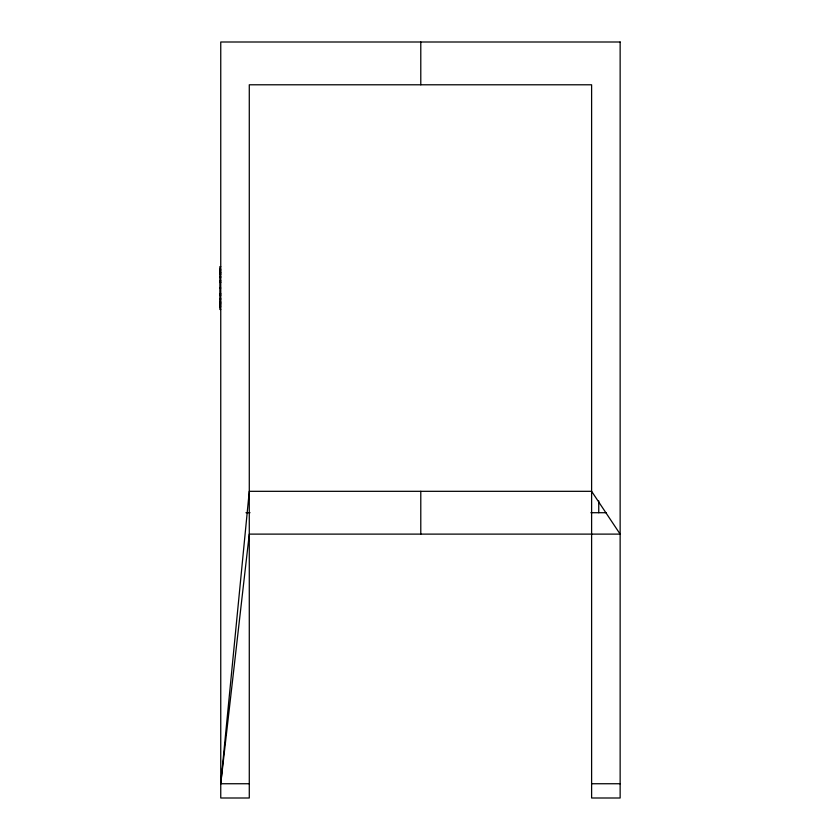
<?xml version="1.0" encoding="UTF-8"?>
<svg xmlns="http://www.w3.org/2000/svg" width="840" height="840" viewBox="0 0 840 840"><rect width="100%" height="100%" fill="white"/><g stroke="black" fill="none" stroke-linecap="round" stroke-linejoin="round"><path stroke-width="1.26" d="M220.752 783.741L249.281 491.316L591.612 491.316L620.141 534.114L249.281 534.114L220.752 783.741L249.281 783.741M220.752 266.658L219.859 266.658L219.859 309.456L220.752 309.456M219.859 269.241L220.752 269.241M219.859 270.228L220.752 270.228M219.859 272.013L220.752 272.013M219.859 272.37L220.752 272.37M219.859 273.924L220.752 273.924M219.859 274.092L220.752 274.092M219.859 276.402L220.752 276.402M219.859 277.557L220.752 277.557M219.859 280.623L220.752 280.623M219.859 281.852L220.752 281.852M219.859 282.461L220.752 282.461M219.859 288.057L220.752 288.026M219.859 293.654L220.752 293.654M219.859 294.262L220.752 294.262M219.859 295.491L220.752 295.491M219.859 298.557L220.752 298.557M219.859 299.712L220.752 299.712M219.859 302.022L220.752 302.022M219.859 302.18L220.752 302.18M219.859 303.744L220.752 303.744M219.859 304.101L220.752 304.101M219.859 305.886L220.752 305.886M219.859 306.873L220.752 306.873M245.963 512.715L250.005 512.715M590.877 512.715L606.301 512.715M591.612 783.741L620.141 783.741M598.752 500.923L598.752 512.715M420.788 42L420.788 84.788M420.788 491.316L420.788 534.114M620.141 42L220.752 42L220.752 798L249.281 798L249.281 84.788L591.612 84.788L591.612 798L620.141 798L620.141 42"/></g></svg>
